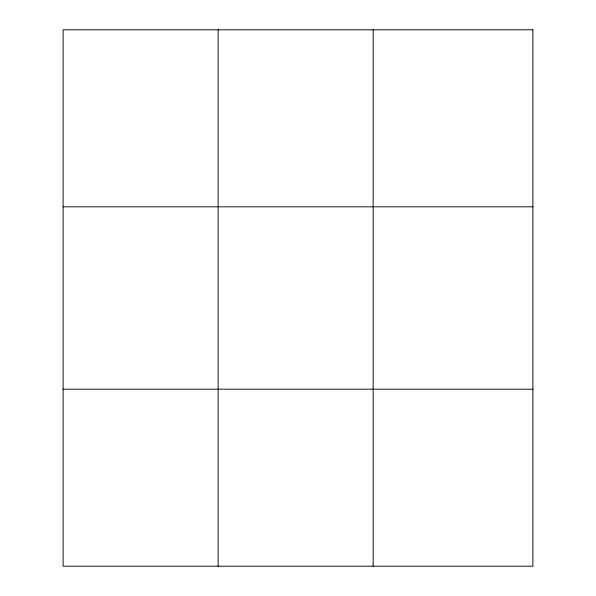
<?xml version="1.0" encoding="UTF-8"?>
<svg xmlns="http://www.w3.org/2000/svg" width="596" height="596" viewBox="0 0 596 596"><rect width="100%" height="100%" fill="white"/><g stroke="black" fill="none" stroke-linecap="round" stroke-linejoin="round"><path stroke-width="0.89" d="M218.136 29.8L218.136 566.2M373.163 29.8L373.163 566.2M63.109 206.812L532.891 206.812M63.109 389.188L532.891 389.188M532.891 29.8L532.891 566.2L63.109 566.2L63.109 29.8L532.891 29.8"/></g></svg>
